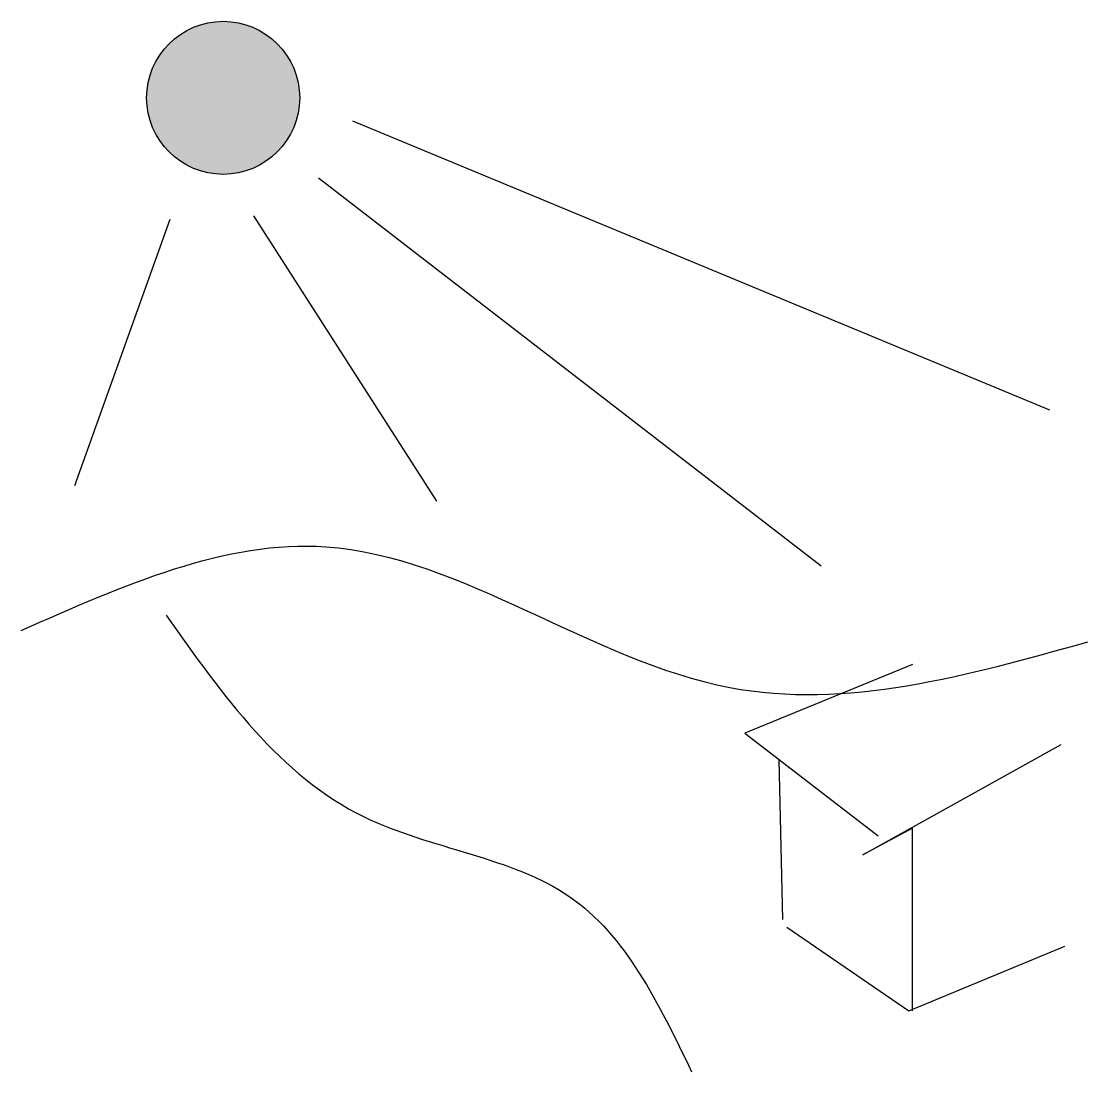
# Model space of a CAD drawing. Extents: x 0.04 to 8.52, y 1.85 to 10.21.
import ezdxf

# ---------------------------------------------------------------- set-up
doc = ezdxf.new("R2010")
doc.units = 0
doc.header["$MEASUREMENT"] = 0
doc.layers.get('0').update_dxf_attribs({"linetype": 'CONTINUOUS'})

msp = doc.modelspace()

# ---------------------------------------------------------------- hatches: boundary and pattern name
msp.add_hatch(color=2).paths.add_polyline_path([(1.0375, 9.599, 1), (2.2547, 9.599, 1)])

# ---------------------------------------------------------------- linework, layer by layer
for p, q in [((2.6756, 9.4175), (8.2164, 7.1184)), ((2.4031, 8.9637), (6.3997, 5.8781)), ((1.8883, 8.6612), (3.3417, 6.3924)), ((1.2222, 8.631), (0.4653, 6.5134))]:
    msp.add_line(p, q)
at = {"color": 1}
for p, q in [((7.1264, 5.0916), (5.7942, 4.5471)), ((5.7942, 4.5471), (6.8539, 3.7303)), ((6.7328, 3.5791), (8.3072, 4.4563)), ((6.0969, 3.0648), (6.0667, 4.3353)), ((7.1264, 3.7908), (6.7328, 3.5791)), ((7.1264, 2.3388), (7.1264, 3.7908)), ((6.1272, 3.0043), (7.0961, 2.3388)), ((7.0961, 2.3388), (8.3375, 2.8531))]:
    msp.add_line(p, q, dxfattribs=at)
msp.add_circle((1.6461, 9.599), 0.6086)
at = {"end_tangent": (-0.619211, -0.785224)}
msp.add_spline([(0.0414, 5.3639), (2.4636, 6.0294), (5.6731, 4.9101), (8.5192, 5.2731)], degree=3, dxfattribs=at)
at = {"color": 5, "start_tangent": (-0.857694, 0.51416)}
msp.add_spline([(1.192, 5.4849), (2.7664, 3.8816), (4.4014, 3.2463), (5.3703, 1.8548)], degree=3, dxfattribs=at)

doc.saveas('drawing.dxf')
